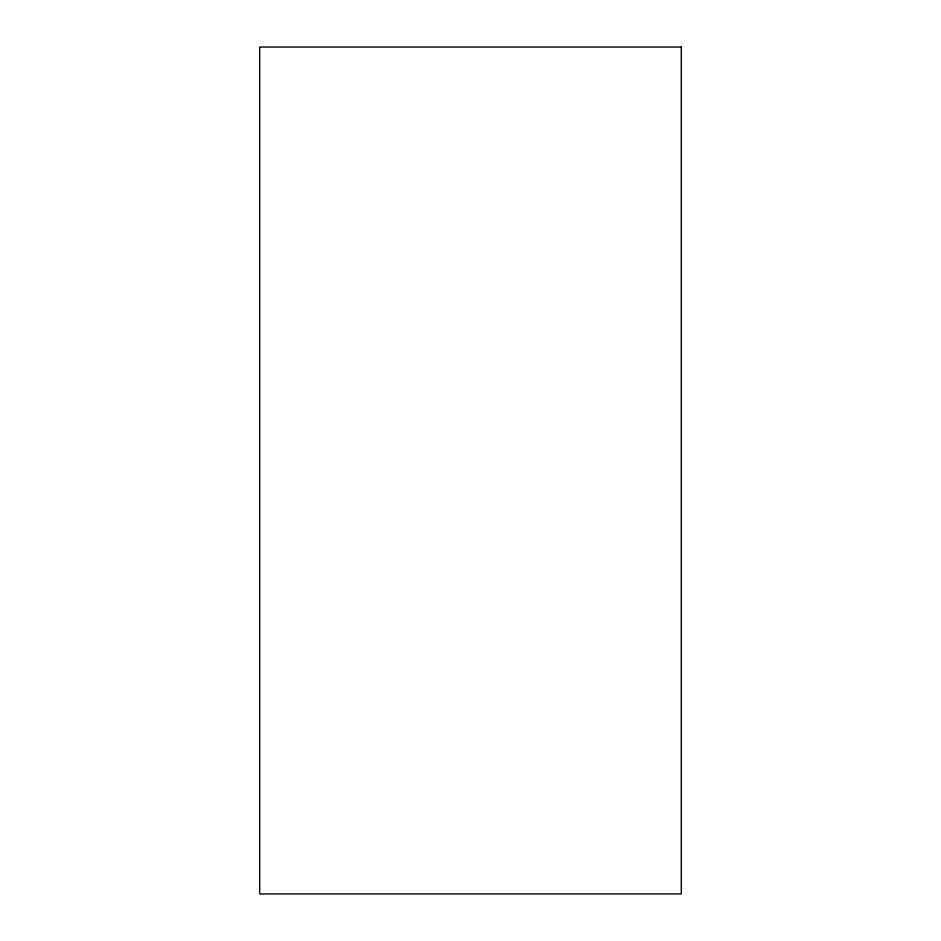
<?xml version="1.0" encoding="UTF-8"?>
<svg xmlns="http://www.w3.org/2000/svg" width="941" height="941" viewBox="0 0 941 941"><rect width="100%" height="100%" fill="white"/><g stroke="black" fill="none" stroke-linecap="round" stroke-linejoin="round"><path stroke-width="1.41" d="M681.296 47.05L259.704 47.05L259.704 893.95L681.296 893.95L681.296 47.05"/></g></svg>
